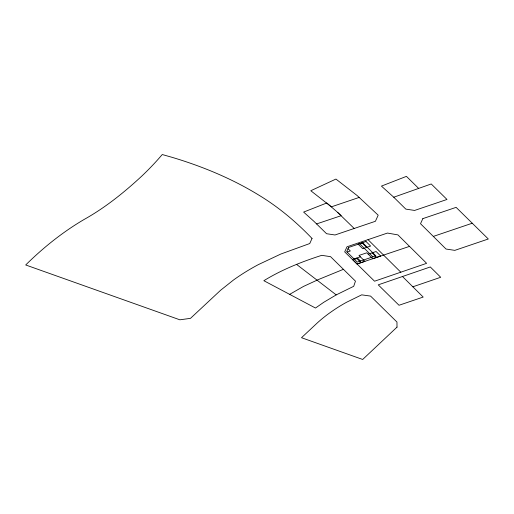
<?xml version="1.0" encoding="UTF-8"?>
<svg xmlns="http://www.w3.org/2000/svg" width="514" height="514" viewBox="0 0 514 514"><rect width="100%" height="100%" fill="white"/><g stroke="black" fill="none" stroke-linecap="round" stroke-linejoin="round"><path stroke-width="0.77" d="M289.665 294.355L303.478 286.439L318.307 279.59L343.423 269.317M336.22 294.888L323.788 302.271L315.487 308.034L263.843 280.702C281.871 269.632 301.647 261.78 321.738 255.336L330.566 256.666L355.463 281.145L353.709 286.311L336.22 294.888L296.546 264.376M393.756 197.228L431.227 183.967L446.987 199.464L414.605 210.438L405.803 209.108L393.756 197.228L381.439 186.1L406.426 176.373L418.666 188.413M402.481 276.513L378.24 284.852L399.012 305.265L423.189 297.066L402.481 276.513L430.289 266.959L440.704 277.277L412.845 286.799M400.804 272.195L374.545 281.209L344.701 251.873L346.995 246.784L387.453 233.06L397.932 234.898L426.626 263.329L400.804 272.195L368.024 239.652M359.273 197.389L331.389 206.84L310.784 190.733L335.938 179.065L357.224 195.616L378.188 215.186L375.406 221.283L335.012 234.982L326.57 233.722L313.868 221.271L303.62 212.083L326.814 202.966L337.64 212.398L354.185 228.479M433.315 236.421L472.257 223.224M316.585 223.931L341.155 215.694L337.64 212.398M347.111 252.059L350.33 250.973L348.023 248.686M360.34 256.807L352.463 259.448L357.044 263.997L409.517 246.379M368.217 254.16L376.087 251.513L380.675 256.062L372.798 258.709L366.842 252.798L358.965 255.439L364.921 261.35L357.044 263.997M354.442 259.332L357.66 258.253L360.455 261.028M362.074 242.833L366.655 247.382M372.155 252.837L376.736 257.385M359.684 243.739L372.894 256.846M356.401 258.131L360.982 262.673M312.037 238.457L309.743 243.546L280.888 254.012L258.298 264.646A242.422 139.962 0 0 0 233.484 280.014L220.634 290.23L190.495 318.346L179.868 319.811L25.7 264.967C43.305 247.587 62.734 232.007 84.097 219.478C105.197 207.707 124.182 192.416 141.864 176.026A473.593 273.429 0 0 0 158.794 158.524L162.263 154.534L172.094 157.335A306.048 176.694 0 0 1 186.473 161.891C206.075 168.483 225.216 176.508 243.443 186.28A327.444 189.049 0 0 1 258.921 195.185C278.543 207.052 296.205 221.907 312.037 238.457M348.569 247.465L346.687 251.642L357.236 262.108L375.882 255.843L362.672 242.73L348.569 247.465M422.842 218.63L420.523 223.718L446.024 249.033L454.813 250.363L488.3 238.997L456.111 207.354L422.842 218.63M397.014 327.129L362.678 359.466L301.506 337.711L317.536 322.708A194.311 112.187 0 0 1 328.941 313.45L333.104 310.527A181.487 104.779 0 0 1 346.584 302.251L361.683 294.843L370.588 296.096L396.962 322.04L397.014 327.129M366.013 241.509L358.136 244.156L362.717 248.705L370.594 246.058L366.013 241.509"/></g></svg>
